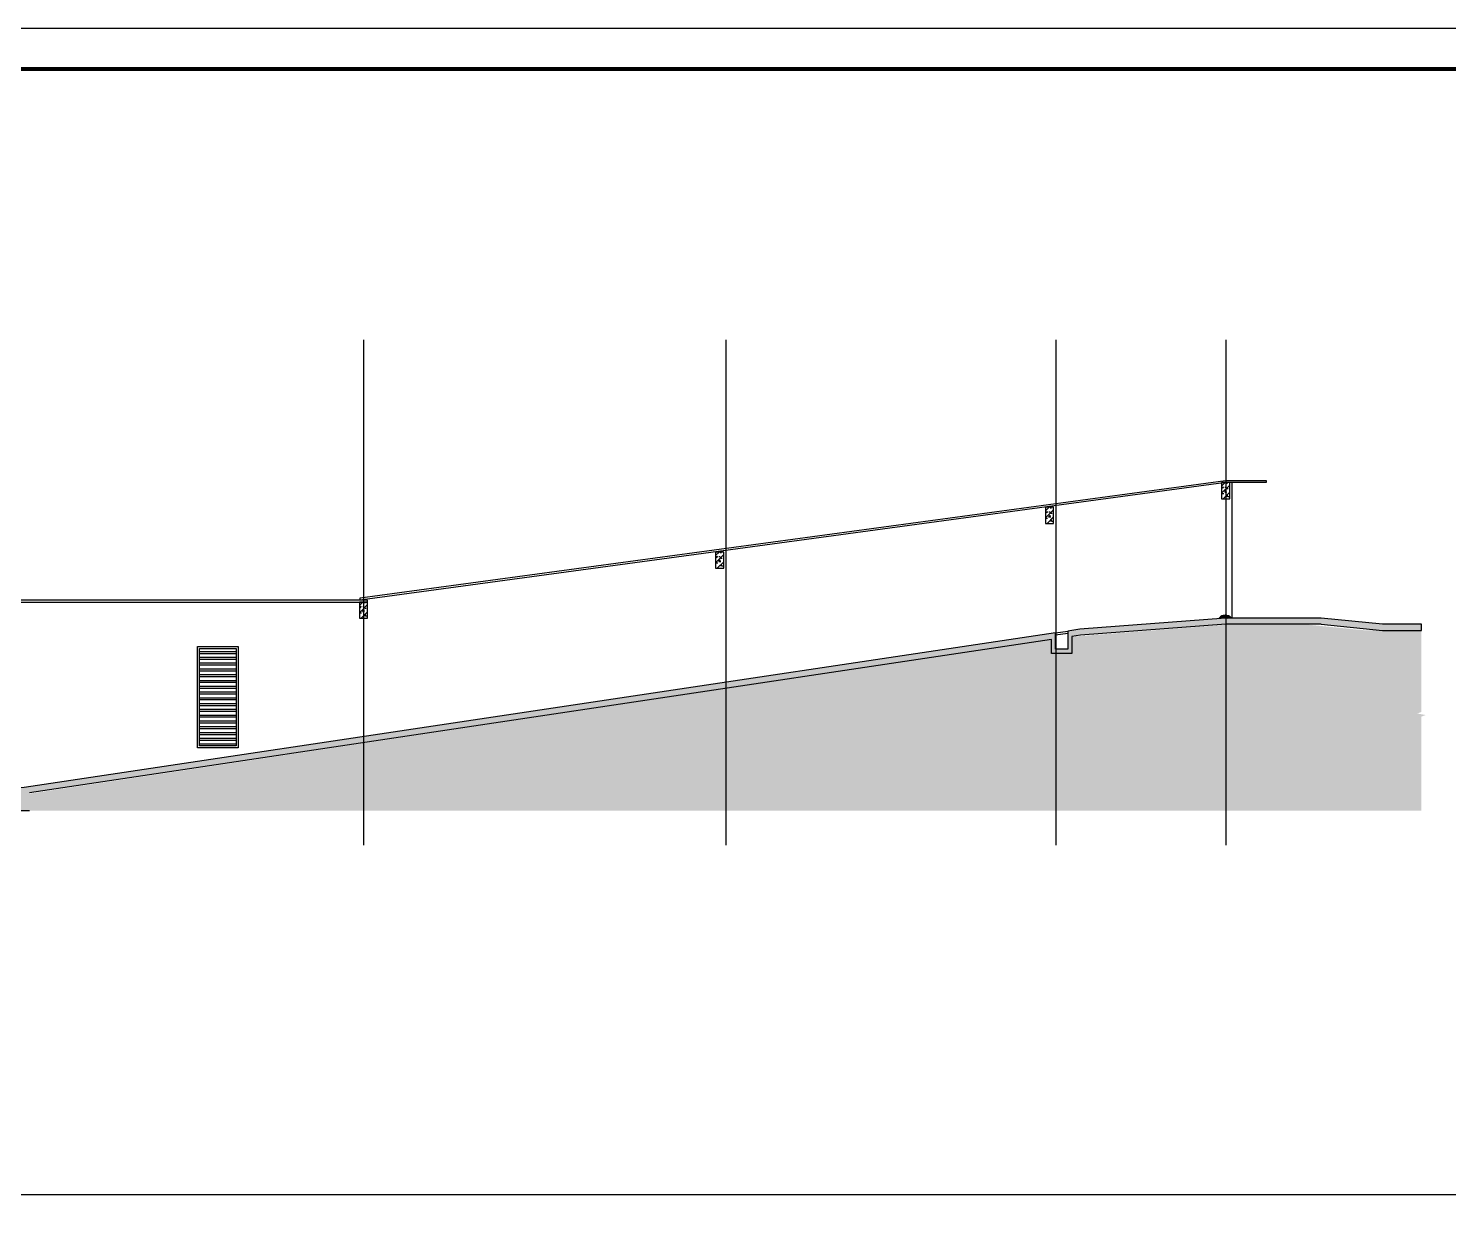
# Model space of a CAD drawing. Extents: x -737978 to 768813, y -372247 to 1140308.
# Drawn here: x -3534 to 31552, y -238695 to -209210 of the extents above; entities that cross this region are included whole.
import ezdxf

# ---------------------------------------------------------------- set-up
doc = ezdxf.new("R2010")
doc.units = 0
doc.header["$LTSCALE"] = 1000
doc.header["$MEASUREMENT"] = 0
doc.layers.get('0').update_dxf_attribs({"linetype": 'CONTINUOUS'})
for name, color, linetype in [('BORDER', 7, 'CONTINUOUS'), ('C-B', 7, 'CONTINUOUS'), ('E_LINE', 7, 'CONTINUOUS'), ('HATCH', 254, 'CONTINUOUS'), ('PUB_TITLE', 4, 'CONTINUOUS')]:
    doc.layers.add(name, color=color, linetype=linetype)
pattern_1 = [(45, (-29812.76, -102529.54), (-88.38835, 88.38835), []), (50, (-29812.76, -102529.54), (358.6301, -31.37607), [37.5, -412.5]), (355, (-29812.76, -102529.54), (-69.3757, 376.0961), [30, -330]), (100.4514, (-29782.87, -102532.16), (289.2547, 344.7198), [31.8701, -350.5711]), (46.1842, (-29812.76, -102429.54), (533.6205, -82.7595), [56.25, -618.75]), (96.6356, (-29768.3, -102436.44), (467.3314, 487.059), [47.8051, -525.8565]), (351.1842, (-29812.76, -102429.54), (467.331, 487.0593), [45, -495]), (21, (-29762.76, -102454.54), (298.4535, -201.30945), [37.5, -412.5]), (326, (-29762.76, -102454.54), (121.6577, 362.575), [30, -330]), (71.4514, (-29737.9, -102471.32), (420.1113, 161.26525), [31.8701, -350.5711]), (37.5, (-29812.76, -102529.54), (6.07993, 166.44693), [0, -326, 0, -335, 0, -331.25]), (7.5, (-29812.76, -102529.54), (131.53477, 197.20586), [0, -191, 0, -318.5, 0, -126.25]), (327.5, (-29924.26, -102529.54), (266.91122, -11.27744), [0, -125, 0, -390, 0, -517.5]), (317.5, (-29974.26, -102529.54), (291.5931, 50.0525), [0, -162.5, 0, -259, 0, -367.5])]

msp = doc.modelspace()

# ---------------------------------------------------------------- hatches: boundary and pattern name
at = {"layer": 'C-B'}
h = msp.add_hatch(dxfattribs=at)
h.set_pattern_fill('钢筋混凝土', color=256, scale=50)
h.set_pattern_definition([(45, (-8512.76, -99579.54), (-88.38835, 88.38835), []), (50, (-8512.76, -99579.54), (358.6301, -31.3761), [37.5, -412.5]), (355, (-8512.76, -99579.54), (-69.3757, 376.0961), [30, -330]), (100.4514, (-8482.87, -99582.16), (289.2547, 344.7198), [31.8701, -350.5711]), (46.1842, (-8512.76, -99479.54), (533.6205, -82.7595), [56.25, -618.75]), (96.6356, (-8468.3, -99486.44), (467.3314, 487.059), [47.8051, -525.8565]), (351.1842, (-8512.76, -99479.54), (467.331, 487.0593), [45, -495]), (21, (-8462.76, -99504.54), (298.4535, -201.30945), [37.5, -412.5]), (326, (-8462.76, -99504.54), (121.6577, 362.575), [30, -330]), (71.4514, (-8437.9, -99521.32), (420.1113, 161.26525), [31.8701, -350.5711]), (37.5, (-8512.76, -99579.54), (6.07993, 166.44693), [0, -326, 0, -335, 0, -331.25]), (7.5, (-8512.76, -99579.54), (131.53477, 197.20586), [0, -191, 0, -318.5, 0, -126.25]), (327.5, (-8624.26, -99579.54), (266.91122, -11.27744), [0, -125, 0, -390, 0, -517.5]), (317.5, (-8674.26, -99579.54), (291.5931, 50.0525), [0, -162.5, 0, -259, 0, -367.5])])
h.paths.add_polyline_path([(26143.1, -220423.2), (25943.1, -220423.2), (25943.1, -220823.2), (26143.1, -220823.2)])
h = msp.add_hatch(dxfattribs=at)
h.set_pattern_fill('钢筋混凝土', color=256, scale=50)
h.set_pattern_definition([(45, (-12862.76, -100188.68), (-88.38835, 88.38835), []), (50, (-12862.76, -100188.68), (358.6301, -31.3761), [37.5, -412.5]), (355, (-12862.76, -100188.7), (-69.3757, 376.0961), [30, -330]), (100.4514, (-12832.87, -100191.3), (289.2547, 344.7198), [31.8701, -350.5711]), (46.1842, (-12862.76, -100088.7), (533.6205, -82.7595), [56.25, -618.75]), (96.6356, (-12818.3, -100095.6), (467.3314, 487.059), [47.8051, -525.8565]), (351.1842, (-12862.76, -100088.7), (467.331, 487.0593), [45, -495]), (21, (-12812.76, -100113.68), (298.4535, -201.30945), [37.5, -412.5]), (326, (-12812.76, -100113.7), (121.6577, 362.575), [30, -330]), (71.4514, (-12787.9, -100130.46), (420.1113, 161.26525), [31.8701, -350.5711]), (37.5, (-12862.76, -100188.68), (6.07993, 166.44693), [0, -326, 0, -335, 0, -331.25]), (7.5, (-12862.76, -100188.68), (131.53477, 197.20586), [0, -191, 0, -318.5, 0, -126.25]), (327.5, (-12974.26, -100188.68), (266.91122, -11.27744), [0, -125, 0, -390, 0, -517.5]), (317.5, (-13024.26, -100188.68), (291.5931, 50.0525), [0, -162.5, 0, -259, 0, -367.5])])
h.paths.add_polyline_path([(21793.1, -221032.4), (21593.1, -221032.4), (21593.1, -221432.4), (21793.1, -221432.4)])
h = msp.add_hatch(dxfattribs=at)
h.set_pattern_fill('钢筋混凝土', color=256, scale=50)
h.set_pattern_definition([(45, (-21012.76, -101294.92), (-88.38835, 88.38835), []), (50, (-21012.76, -101294.92), (358.6301, -31.3761), [37.5, -412.5]), (355, (-21012.76, -101294.92), (-69.3757, 376.0961), [30, -330]), (100.4514, (-20982.87, -101297.54), (289.2547, 344.7198), [31.8701, -350.5711]), (46.1842, (-21012.76, -101194.92), (533.6205, -82.7595), [56.25, -618.75]), (96.6356, (-20968.3, -101201.8), (467.3314, 487.059), [47.8051, -525.8565]), (351.1842, (-21012.76, -101194.9), (467.331, 487.0593), [45, -495]), (21, (-20962.76, -101219.92), (298.4535, -201.30945), [37.5, -412.5]), (326, (-20962.76, -101219.92), (121.6577, 362.575), [30, -330]), (71.4514, (-20937.9, -101236.7), (420.1113, 161.26525), [31.8701, -350.5711]), (37.5, (-21012.76, -101294.92), (6.07993, 166.44693), [0, -326, 0, -335, 0, -331.25]), (7.5, (-21012.76, -101294.92), (131.53477, 197.20586), [0, -191, 0, -318.5, 0, -126.25]), (327.5, (-21124.26, -101294.92), (266.91122, -11.27744), [0, -125, 0, -390, 0, -517.5]), (317.5, (-21174.26, -101294.92), (291.5931, 50.0525), [0, -162.5, 0, -259, 0, -367.5])])
h.paths.add_polyline_path([(13643.1, -222138.6), (13443.1, -222138.6), (13443.1, -222538.6), (13643.1, -222538.6)])
h = msp.add_hatch(dxfattribs=at)
h.set_pattern_fill('钢筋混凝土', color=256, scale=50)
h.set_pattern_definition(pattern_1)
h.paths.add_polyline_path([(4843.1, -223373.2), (4643.1, -223373.2), (4643.1, -223773.2), (4843.1, -223773.2)])
h = msp.add_hatch(dxfattribs=at)
h.set_pattern_fill('钢筋混凝土', color=256, scale=50)
h.set_pattern_definition(pattern_1)
h.paths.add_polyline_path([(22243.1, -224224.9), (22459.9, -224192.4), (26048.7, -223923.2), (28401, -223923.2), (29920.9, -224073.2), (30881.3, -224073.2), (30881.3, -223923.2), (29920.9, -223923.2), (28401, -223773.2), (26043.1, -223773.2), (22443.1, -224043.2), (22143.1, -224088.2), (22143.1, -224539.9), (21843.1, -224539.9), (21843.1, -224133.2), (-3506.9, -227933.7), (-3506.9, -228085.3), (21743.1, -224299.9), (21743.1, -224639.9), (22243.1, -224639.9)])
h = msp.add_hatch(dxfattribs=at)
h.set_pattern_fill('夯实土壤', color=8, scale=50)
h.set_pattern_definition([(45, (-42636.8, -102529.54), (-198.697, 198.697), []), (45, (-42531.8, -102529.54), (-198.697, 198.697), []), (45, (-42426.8, -102529.54), (-198.697, 198.697), []), (135, (-42636.8, -102529.54), (-198.697, -198.697), [132.5, -148.5]), (135, (-42584.3, -102477.04), (-198.697, -198.697), [132.5, -148.5]), (135, (-42531.8, -102424.54), (-198.697, -198.697), [132.5, -148.5])])
h.paths.add_polyline_path([(21743.1, -224300.9), (21743.1, -224638.8), (22243.1, -224635.7), (22243.1, -224229.1), (26175, -223923.2), (27982.1, -223923.2), (29502, -224073.2), (30881.3, -224073.2), (30881.3, -226088), (30776.3, -226125.3), (30986.3, -226162.3), (30881.3, -226200.5), (30881.3, -228523.2), (-3511.1, -228523.2), (-3511.1, -228104.9)])
h = msp.add_hatch(dxfattribs=at)
h.set_pattern_fill('ANSI32', color=8, scale=30, angle=315)
h.set_pattern_definition([(0, (235855.15, -30996.4), (4e-14, 142.875), []), (0, (235902.77, -31044.02), (4e-14, 142.875), [])])
h.paths.add_polyline_path([(695.1, -224523.2), (1595.1, -224523.2), (1595.1, -226923.2), (695.1, -226923.2)])
h = msp.add_hatch(dxfattribs=at)
h.set_pattern_fill('钢筋混凝土', color=256, scale=50)
h.set_pattern_definition(pattern_1)
h.paths.add_polyline_path([(-49576.4, -227953.2), (-49576.4, -228523.2), (-3506.9, -228523.2), (-3506.9, -227933.7), (-3637.4, -227953.2), (-7256.9, -228223.2), (-45806.9, -228223.2), (-45806.9, -228212.9)])
at = {"layer": 'HATCH'}
h = msp.add_hatch(dxfattribs=at)
h.set_pattern_fill('橡胶', color=256, scale=10, angle=-0.00697, style=0)
h.set_pattern_definition([(45.0069703, (156282.506, -347509.179), (-4.419955, 4.4188797), []), (135.0069703, (156282.506, -347509.179), (-13.2587897, 4.41780442), [15.625, -9.375])])
h.paths.add_polyline_path([(25884, -223768.6), (26184, -223768.6, 0.4666667)])

# ---------------------------------------------------------------- linework, layer by layer
msp.add_lwpolyline([(-91125.1, -237998.1), (43873.8, -237998.1)])
at = {"layer": 'BORDER', "color": 1}
for points in [[(4745.1, -216897.8), (4745.1, -229378.8)], [(13695.1, -216898), (13695.1, -229379.1)], [(21845.1, -216897.8), (21845.1, -229378.8)], [(26045.1, -216897.8), (26045.1, -229378.8)]]:
    msp.add_lwpolyline(points, dxfattribs=at)
at = {"layer": 'C-B'}
for points in [[(4662.1, -223272.7), (26043.1, -220373.2), (26043.1, -220373.2), (27043.1, -220373.2), (27043.1, -220423.2), (26045, -220423.2), (26048.7, -220423), (4662.1, -223323.2)], [(26193.1, -220423.2), (26193.1, -223773.2)], [(4843.1, -223323.2), (-3956.9, -223323.2), (-3956.9, -223373.2), (4843.1, -223373.2)], [(4662.1, -223323.2), (4662.1, -223272.7)], [(4843.1, -223373.2), (4843.1, -223323.2)], [(28401, -223773.2), (26043.1, -223773.2), (22443.1, -224043.2), (22143.1, -224088.2)], [(28401, -223923.2), (29920.9, -224073.2), (30881.3, -224073.2), (30881.3, -223923.2), (29920.9, -223923.2), (28401, -223773.2)], [(21843.1, -224133.2), (-3637.4, -227953.2), (-7256.9, -228223.2)], [(22143.1, -224088.2), (22143.1, -224539.9), (21843.1, -224539.9), (21843.1, -224133.2)], [(21843.1, -224133.2), (22143.1, -224088.2)], [(21843.1, -224183.7), (22143.1, -224138.8)], [(28401, -223923.2), (26048.7, -223923.2), (22459.9, -224192.4), (22243.1, -224224.9)], [(21743.1, -224299.9), (-3506.9, -228085.3)], [(22243.1, -224224.9), (22243.1, -224639.9), (21743.1, -224639.9), (21743.1, -224299.9)], [(-49576.4, -227950.8), (-49576.4, -228523.2), (-3506.9, -228523.2)]]:
    msp.add_lwpolyline(points, dxfattribs=at)
for points in [[(26143.1, -220423.2), (25943.1, -220423.2), (25943.1, -220823.2), (26143.1, -220823.2)], [(21793.1, -221032.4), (21593.1, -221032.4), (21593.1, -221432.4), (21793.1, -221432.4)], [(13643.1, -222138.6), (13443.1, -222138.6), (13443.1, -222538.6), (13643.1, -222538.6)], [(4843.1, -223373.2), (4643.1, -223373.2), (4643.1, -223773.2), (4843.1, -223773.2)], [(645.1, -224473.2), (1645.1, -224473.2), (1645.1, -226973.2), (645.1, -226973.2)], [(695.1, -224523.2), (1595.1, -224523.2), (1595.1, -226923.2), (695.1, -226923.2)]]:
    msp.add_lwpolyline(points, close=True, dxfattribs=at)
at = {"layer": 'E_LINE'}
msp.add_arc((26034, -223894.3), 195.7, 39.97319, 140.04076, dxfattribs=at)
at = {"layer": 'PUB_TITLE'}
msp.add_lwpolyline([(-93625.1, -268609.7), (53474.9, -268609.7), (53474.9, -209209.7), (-93625.1, -209209.7)], close=True, dxfattribs=at)
at = {"layer": 'PUB_TITLE', "const_width": 100}
msp.add_lwpolyline([(-91125.1, -267609.7), (52474.9, -267609.7), (52474.9, -210209.7), (-91125.1, -210209.7)], close=True, dxfattribs=at)

doc.saveas('drawing.dxf')
